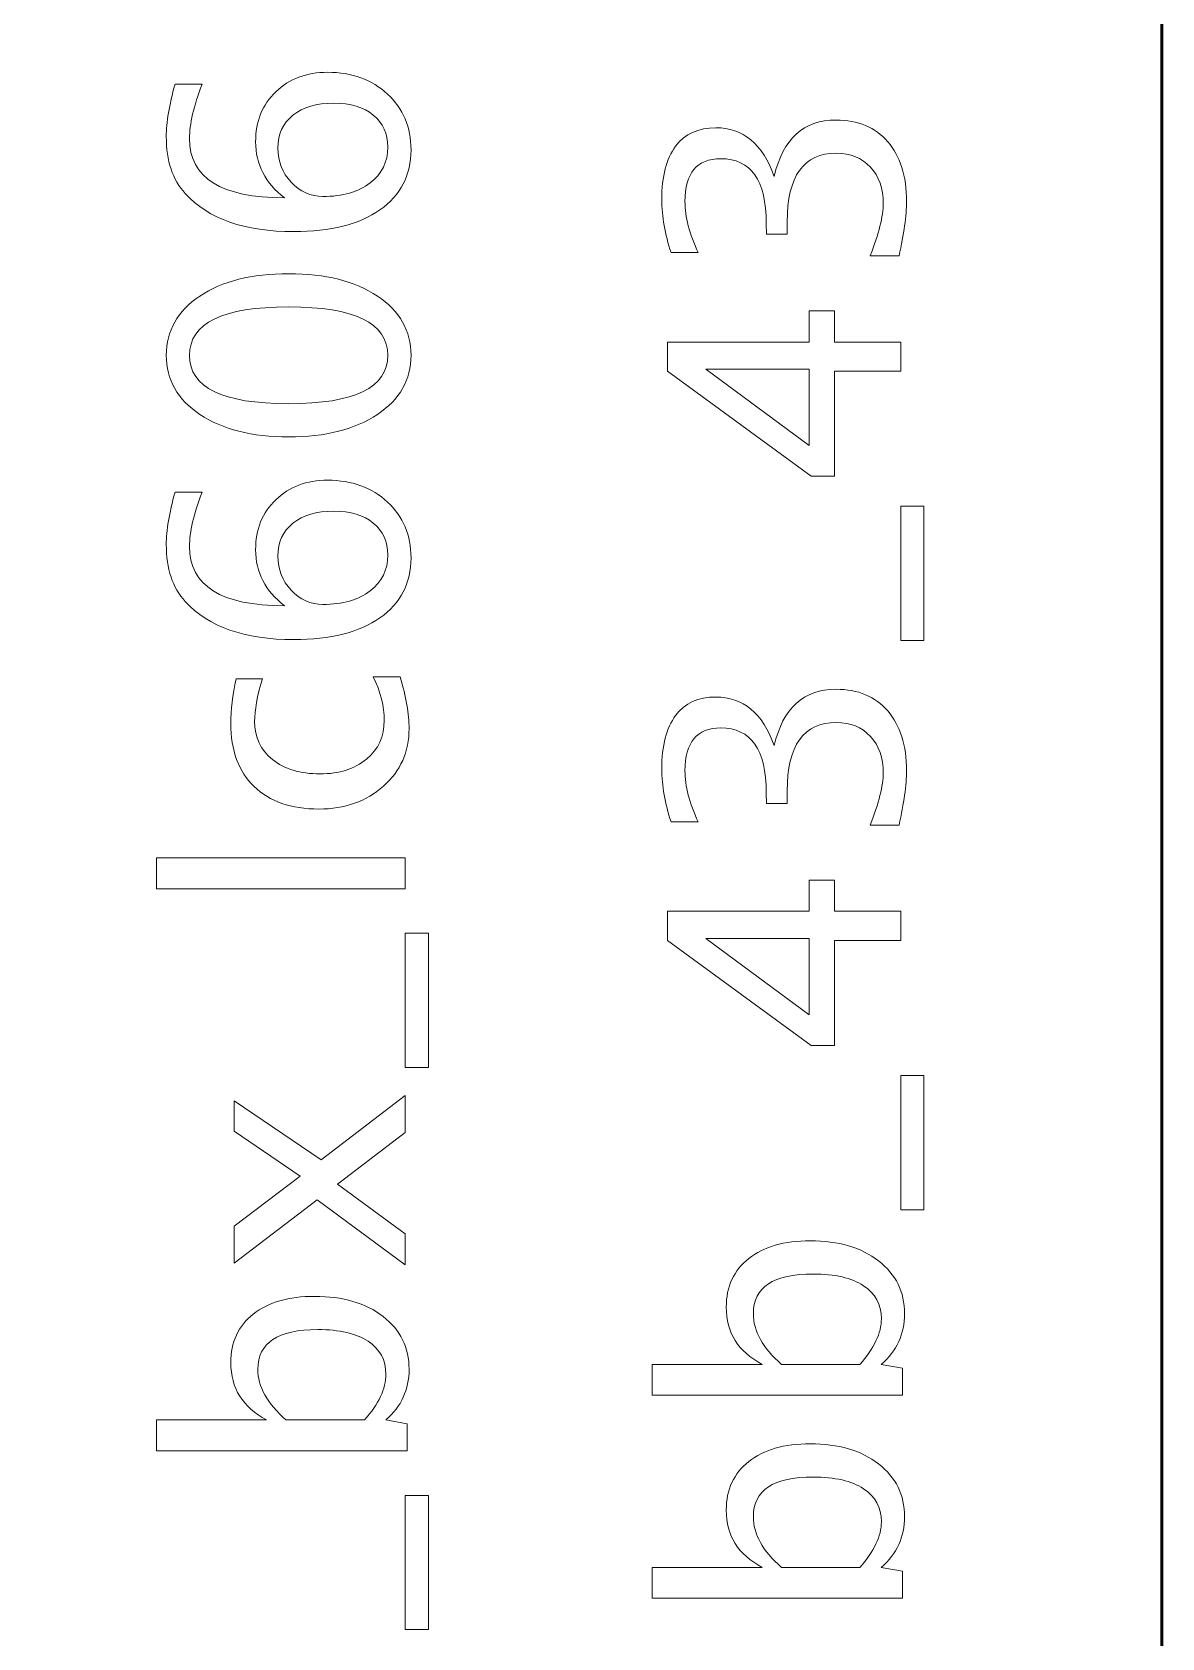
# Model space of a CAD drawing. Header units: centimetres. Extents: x -9.1 to 9.1, y -13.6 to 13.6.
# Drawn here: x 6.825 to 9.05, y -6.108 to -2.947 of the extents above; entities that cross this region are included whole.
import ezdxf

# ---------------------------------------------------------------- set-up
doc = ezdxf.new("R2010")
doc.units = ezdxf.units.CM
doc.header["$MEASUREMENT"] = 0
doc.layers.add('Layer 1', color=7, linetype='Continuous')

msp = doc.modelspace()

# ---------------------------------------------------------------- linework, layer by layer
at = {"layer": 'Layer 1', "lineweight": 53}
msp.add_open_spline([(0.15, -0.65), (0.15, -0.65), (0.15, -13.05), (0.15, -13.05), (0.15, -13.05), (0.15, -13.32614), (0.37386, -13.55), (0.65, -13.55), (0.65, -13.55), (0.65, -13.55), (8.55, -13.55), (8.55, -13.55), (8.55, -13.55), (8.82614, -13.55), (9.05, -13.32614), (9.05, -13.05), (9.05, -13.05), (9.05, -13.05), (9.05, -0.65), (9.05, -0.65), (9.05, -0.65), (9.05, -0.37386), (8.82614, -0.15), (8.55, -0.15), (8.55, -0.15), (8.55, -0.15), (0.65, -0.15), (0.65, -0.15), (0.65, -0.15), (0.37386, -0.15), (0.15, -0.37386), (0.15, -0.65)], degree=3, knots=[0, 0, 0, 0, 0.1111111, 0.1111111, 0.1111111, 0.1111111, 0.2222222, 0.2222222, 0.2222222, 0.2222222, 0.3333333, 0.3333333, 0.3333333, 0.3333333, 0.4444444, 0.4444444, 0.4444444, 0.4444444, 0.5555556, 0.5555556, 0.5555556, 0.5555556, 0.6666667, 0.6666667, 0.6666667, 0.6666667, 0.7777778, 0.7777778, 0.7777778, 0.7777778, 1, 1, 1, 1], dxfattribs=at)
at = {"layer": 'Layer 1', "color": 5, "lineweight": 9}
for points, knots in [([(7.32191, -3.27355), (7.28412, -3.24434), (7.26518, -3.20762), (7.26518, -3.16337), (7.26518, -3.16337), (7.26518, -3.12326), (7.27841, -3.09045), (7.30497, -3.06484), (7.30497, -3.06484), (7.33154, -3.03933), (7.36562, -3.02652), (7.40721, -3.02652), (7.40721, -3.02652), (7.45494, -3.02652), (7.4942, -3.04081), (7.525, -3.06949), (7.525, -3.06949), (7.5558, -3.09817), (7.57125, -3.13458), (7.57125, -3.17893), (7.57125, -3.17893), (7.57125, -3.22931), (7.55082, -3.26889), (7.51008, -3.29736), (7.51008, -3.29736), (7.46923, -3.32594), (7.41271, -3.34022), (7.34064, -3.34022), (7.34064, -3.34022), (7.24348, -3.34022), (7.17226, -3.31525), (7.12675, -3.2654), (7.12675, -3.2654), (7.10177, -3.23831), (7.08928, -3.20084), (7.08928, -3.1531), (7.08928, -3.1531), (7.08928, -3.12537), (7.095, -3.09098), (7.10643, -3.05002), (7.10643, -3.05002), (7.10643, -3.05002), (7.15977, -3.05002), (7.15977, -3.05002), (7.15977, -3.05002), (7.14326, -3.09331), (7.135, -3.12887), (7.135, -3.15681), (7.135, -3.15681), (7.135, -3.2346), (7.19734, -3.27355), (7.32191, -3.27355)], [0, 0, 0, 0, 0.0714286, 0.0714286, 0.0714286, 0.0714286, 0.1428571, 0.1428571, 0.1428571, 0.1428571, 0.2142857, 0.2142857, 0.2142857, 0.2142857, 0.2857143, 0.2857143, 0.2857143, 0.2857143, 0.3571429, 0.3571429, 0.3571429, 0.3571429, 0.4285714, 0.4285714, 0.4285714, 0.4285714, 0.5, 0.5, 0.5, 0.5, 0.5714286, 0.5714286, 0.5714286, 0.5714286, 0.6428571, 0.6428571, 0.6428571, 0.6428571, 0.7142857, 0.7142857, 0.7142857, 0.7142857, 0.7857143, 0.7857143, 0.7857143, 0.7857143, 0.8571429, 0.8571429, 0.8571429, 0.8571429, 1, 1, 1, 1]), ([(7.41927, -3.08748), (7.3853, -3.08748), (7.35842, -3.09532), (7.33863, -3.11109), (7.33863, -3.11109), (7.31884, -3.12685), (7.30899, -3.14844), (7.30899, -3.17587), (7.30899, -3.17587), (7.30899, -3.20201), (7.31767, -3.22434), (7.33514, -3.24296), (7.33514, -3.24296), (7.35249, -3.2617), (7.37345, -3.27101), (7.39789, -3.27101), (7.39789, -3.27101), (7.43642, -3.27101), (7.46732, -3.26212), (7.4906, -3.24445), (7.4906, -3.24445), (7.51389, -3.22667), (7.52553, -3.20317), (7.52553, -3.17396), (7.52553, -3.17396), (7.52553, -3.14739), (7.516, -3.12633), (7.49695, -3.11077), (7.49695, -3.11077), (7.4779, -3.09521), (7.45198, -3.08748), (7.41927, -3.08748)], [0, 0, 0, 0, 0.1111111, 0.1111111, 0.1111111, 0.1111111, 0.2222222, 0.2222222, 0.2222222, 0.2222222, 0.3333333, 0.3333333, 0.3333333, 0.3333333, 0.4444444, 0.4444444, 0.4444444, 0.4444444, 0.5555556, 0.5555556, 0.5555556, 0.5555556, 0.6666667, 0.6666667, 0.6666667, 0.6666667, 0.7777778, 0.7777778, 0.7777778, 0.7777778, 1, 1, 1, 1]), ([(8.53242, -3.38781), (8.53242, -3.38781), (8.47527, -3.38781), (8.47527, -3.38781), (8.47527, -3.38781), (8.49263, -3.34421), (8.50131, -3.31002), (8.50131, -3.28494), (8.50131, -3.28494), (8.50131, -3.25541), (8.49284, -3.23159), (8.4758, -3.21328), (8.4758, -3.21328), (8.45876, -3.19497), (8.43654, -3.18587), (8.40923, -3.18587), (8.40923, -3.18587), (8.34446, -3.18587), (8.31208, -3.23095), (8.31208, -3.32113), (8.31208, -3.32113), (8.31208, -3.32113), (8.31208, -3.34526), (8.31208, -3.34526), (8.31208, -3.34526), (8.31208, -3.34526), (8.27112, -3.34526), (8.27112, -3.34526), (8.27112, -3.34526), (8.27112, -3.34526), (8.2708, -3.32389), (8.2708, -3.32389), (8.2708, -3.32389), (8.2708, -3.23911), (8.24096, -3.19666), (8.18116, -3.19666), (8.18116, -3.19666), (8.13428, -3.19666), (8.11078, -3.22482), (8.11078, -3.28102), (8.11078, -3.28102), (8.11078, -3.31119), (8.11946, -3.34463), (8.13682, -3.38146), (8.13682, -3.38146), (8.13682, -3.38146), (8.08348, -3.38146), (8.08348, -3.38146), (8.08348, -3.38146), (8.0712, -3.34537), (8.06506, -3.31055), (8.06506, -3.27711), (8.06506, -3.27711), (8.06506, -3.23159), (8.07417, -3.19656), (8.09237, -3.17222), (8.09237, -3.17222), (8.11047, -3.14788), (8.13682, -3.1357), (8.17132, -3.1357), (8.17132, -3.1357), (8.22519, -3.1357), (8.26361, -3.16756), (8.28647, -3.23138), (8.28647, -3.23138), (8.30372, -3.1574), (8.34425, -3.12046), (8.40828, -3.12046), (8.40828, -3.12046), (8.45146, -3.12046), (8.48543, -3.13475), (8.51009, -3.16322), (8.51009, -3.16322), (8.53475, -3.19169), (8.54703, -3.23085), (8.54703, -3.2806), (8.54703, -3.2806), (8.54703, -3.30896), (8.54216, -3.34463), (8.53242, -3.38781)], [0, 0, 0, 0, 0.047619, 0.047619, 0.047619, 0.047619, 0.0952381, 0.0952381, 0.0952381, 0.0952381, 0.1428571, 0.1428571, 0.1428571, 0.1428571, 0.1904762, 0.1904762, 0.1904762, 0.1904762, 0.2380952, 0.2380952, 0.2380952, 0.2380952, 0.2857143, 0.2857143, 0.2857143, 0.2857143, 0.3333333, 0.3333333, 0.3333333, 0.3333333, 0.3809524, 0.3809524, 0.3809524, 0.3809524, 0.4285714, 0.4285714, 0.4285714, 0.4285714, 0.4761905, 0.4761905, 0.4761905, 0.4761905, 0.5238095, 0.5238095, 0.5238095, 0.5238095, 0.5714286, 0.5714286, 0.5714286, 0.5714286, 0.6190476, 0.6190476, 0.6190476, 0.6190476, 0.6666667, 0.6666667, 0.6666667, 0.6666667, 0.7142857, 0.7142857, 0.7142857, 0.7142857, 0.7619048, 0.7619048, 0.7619048, 0.7619048, 0.8095238, 0.8095238, 0.8095238, 0.8095238, 0.8571429, 0.8571429, 0.8571429, 0.8571429, 0.9047619, 0.9047619, 0.9047619, 0.9047619, 1, 1, 1, 1]), ([(7.57125, -3.58364), (7.57125, -3.63179), (7.54913, -3.67063), (7.505, -3.70006), (7.505, -3.70006), (7.46087, -3.72958), (7.40266, -3.74429), (7.33027, -3.74429), (7.33027, -3.74429), (7.25788, -3.74429), (7.19967, -3.72958), (7.15554, -3.70006), (7.15554, -3.70006), (7.1114, -3.67063), (7.08928, -3.63179), (7.08928, -3.58364), (7.08928, -3.58364), (7.08928, -3.53526), (7.1113, -3.49642), (7.15532, -3.467), (7.15532, -3.467), (7.19935, -3.43769), (7.25767, -3.42297), (7.33027, -3.42297), (7.33027, -3.42297), (7.40266, -3.42297), (7.46087, -3.43769), (7.505, -3.467), (7.505, -3.467), (7.54913, -3.49642), (7.57125, -3.53526), (7.57125, -3.58364)], [0, 0, 0, 0, 0.1111111, 0.1111111, 0.1111111, 0.1111111, 0.2222222, 0.2222222, 0.2222222, 0.2222222, 0.3333333, 0.3333333, 0.3333333, 0.3333333, 0.4444444, 0.4444444, 0.4444444, 0.4444444, 0.5555556, 0.5555556, 0.5555556, 0.5555556, 0.6666667, 0.6666667, 0.6666667, 0.6666667, 0.7777778, 0.7777778, 0.7777778, 0.7777778, 1, 1, 1, 1]), ([(7.52553, -3.58375), (7.52553, -3.52013), (7.46044, -3.48838), (7.33027, -3.48838), (7.33027, -3.48838), (7.20009, -3.48838), (7.135, -3.52013), (7.135, -3.58375), (7.135, -3.58375), (7.135, -3.64714), (7.20009, -3.67889), (7.33027, -3.67889), (7.33027, -3.67889), (7.46044, -3.67889), (7.52553, -3.64714), (7.52553, -3.58375)], [0, 0, 0, 0, 0.2, 0.2, 0.2, 0.2, 0.4, 0.4, 0.4, 0.4, 0.6, 0.6, 0.6, 0.6, 1, 1, 1, 1]), ([(8.5356, -3.6147), (8.5356, -3.6147), (8.40542, -3.6147), (8.40542, -3.6147), (8.40542, -3.6147), (8.40542, -3.6147), (8.40542, -3.82172), (8.40542, -3.82172), (8.40542, -3.82172), (8.40542, -3.82172), (8.35907, -3.82172), (8.35907, -3.82172), (8.35907, -3.82172), (8.35907, -3.82172), (8.07649, -3.6147), (8.07649, -3.6147), (8.07649, -3.6147), (8.07649, -3.6147), (8.07649, -3.55755), (8.07649, -3.55755), (8.07649, -3.55755), (8.07649, -3.55755), (8.35526, -3.55755), (8.35526, -3.55755), (8.35526, -3.55755), (8.35526, -3.55755), (8.35526, -3.49596), (8.35526, -3.49596), (8.35526, -3.49596), (8.35526, -3.49596), (8.40542, -3.49596), (8.40542, -3.49596), (8.40542, -3.49596), (8.40542, -3.49596), (8.40542, -3.55755), (8.40542, -3.55755), (8.40542, -3.55755), (8.40542, -3.55755), (8.5356, -3.55755), (8.5356, -3.55755), (8.5356, -3.55755), (8.5356, -3.55755), (8.5356, -3.6147), (8.5356, -3.6147)], [0, 0, 0, 0, 0.0833333, 0.0833333, 0.0833333, 0.0833333, 0.1666667, 0.1666667, 0.1666667, 0.1666667, 0.25, 0.25, 0.25, 0.25, 0.3333333, 0.3333333, 0.3333333, 0.3333333, 0.4166667, 0.4166667, 0.4166667, 0.4166667, 0.5, 0.5, 0.5, 0.5, 0.5833333, 0.5833333, 0.5833333, 0.5833333, 0.6666667, 0.6666667, 0.6666667, 0.6666667, 0.75, 0.75, 0.75, 0.75, 0.8333333, 0.8333333, 0.8333333, 0.8333333, 1, 1, 1, 1]), ([(8.35526, -3.76151), (8.35526, -3.76151), (8.35526, -3.61089), (8.35526, -3.61089), (8.35526, -3.61089), (8.35526, -3.61089), (8.15185, -3.61089), (8.15185, -3.61089), (8.15185, -3.61089), (8.15185, -3.61089), (8.35526, -3.76151), (8.35526, -3.76151)], [0, 0, 0, 0, 0.25, 0.25, 0.25, 0.25, 0.5, 0.5, 0.5, 0.5, 1, 1, 1, 1]), ([(7.32191, -4.07661), (7.28412, -4.0474), (7.26518, -4.01068), (7.26518, -3.96643), (7.26518, -3.96643), (7.26518, -3.92632), (7.27841, -3.89351), (7.30497, -3.8679), (7.30497, -3.8679), (7.33154, -3.84239), (7.36562, -3.82958), (7.40721, -3.82958), (7.40721, -3.82958), (7.45494, -3.82958), (7.4942, -3.84387), (7.525, -3.87255), (7.525, -3.87255), (7.5558, -3.90123), (7.57125, -3.93764), (7.57125, -3.98199), (7.57125, -3.98199), (7.57125, -4.03237), (7.55082, -4.07195), (7.51008, -4.10042), (7.51008, -4.10042), (7.46923, -4.129), (7.41271, -4.14328), (7.34064, -4.14328), (7.34064, -4.14328), (7.24348, -4.14328), (7.17226, -4.11831), (7.12675, -4.06846), (7.12675, -4.06846), (7.10177, -4.04137), (7.08928, -4.0039), (7.08928, -3.95616), (7.08928, -3.95616), (7.08928, -3.92843), (7.095, -3.89404), (7.10643, -3.85308), (7.10643, -3.85308), (7.10643, -3.85308), (7.15977, -3.85308), (7.15977, -3.85308), (7.15977, -3.85308), (7.14326, -3.89637), (7.135, -3.93193), (7.135, -3.95987), (7.135, -3.95987), (7.135, -4.03766), (7.19734, -4.07661), (7.32191, -4.07661)], [0, 0, 0, 0, 0.0714286, 0.0714286, 0.0714286, 0.0714286, 0.1428571, 0.1428571, 0.1428571, 0.1428571, 0.2142857, 0.2142857, 0.2142857, 0.2142857, 0.2857143, 0.2857143, 0.2857143, 0.2857143, 0.3571429, 0.3571429, 0.3571429, 0.3571429, 0.4285714, 0.4285714, 0.4285714, 0.4285714, 0.5, 0.5, 0.5, 0.5, 0.5714286, 0.5714286, 0.5714286, 0.5714286, 0.6428571, 0.6428571, 0.6428571, 0.6428571, 0.7142857, 0.7142857, 0.7142857, 0.7142857, 0.7857143, 0.7857143, 0.7857143, 0.7857143, 0.8571429, 0.8571429, 0.8571429, 0.8571429, 1, 1, 1, 1]), ([(8.58132, -4.14494), (8.58132, -4.14494), (8.5356, -4.14494), (8.5356, -4.14494), (8.5356, -4.14494), (8.5356, -4.14494), (8.5356, -3.88077), (8.5356, -3.88077), (8.5356, -3.88077), (8.5356, -3.88077), (8.58132, -3.88077), (8.58132, -3.88077), (8.58132, -3.88077), (8.58132, -3.88077), (8.58132, -4.14494), (8.58132, -4.14494)], [0, 0, 0, 0, 0.2, 0.2, 0.2, 0.2, 0.4, 0.4, 0.4, 0.4, 0.6, 0.6, 0.6, 0.6, 1, 1, 1, 1]), ([(7.41927, -3.89054), (7.3853, -3.89054), (7.35842, -3.89838), (7.33863, -3.91415), (7.33863, -3.91415), (7.31884, -3.92991), (7.30899, -3.9515), (7.30899, -3.97893), (7.30899, -3.97893), (7.30899, -4.00507), (7.31767, -4.0274), (7.33514, -4.04602), (7.33514, -4.04602), (7.35249, -4.06476), (7.37345, -4.07407), (7.39789, -4.07407), (7.39789, -4.07407), (7.43642, -4.07407), (7.46732, -4.06518), (7.4906, -4.04751), (7.4906, -4.04751), (7.51389, -4.02973), (7.52553, -4.00623), (7.52553, -3.97702), (7.52553, -3.97702), (7.52553, -3.95045), (7.516, -3.92939), (7.49695, -3.91383), (7.49695, -3.91383), (7.4779, -3.89827), (7.45198, -3.89054), (7.41927, -3.89054)], [0, 0, 0, 0, 0.1111111, 0.1111111, 0.1111111, 0.1111111, 0.2222222, 0.2222222, 0.2222222, 0.2222222, 0.3333333, 0.3333333, 0.3333333, 0.3333333, 0.4444444, 0.4444444, 0.4444444, 0.4444444, 0.5555556, 0.5555556, 0.5555556, 0.5555556, 0.6666667, 0.6666667, 0.6666667, 0.6666667, 0.7777778, 0.7777778, 0.7777778, 0.7777778, 1, 1, 1, 1]), ([(7.54966, -4.21642), (7.56151, -4.2559), (7.56744, -4.28997), (7.56744, -4.31866), (7.56744, -4.31866), (7.56744, -4.36417), (7.55061, -4.40185), (7.51706, -4.4318), (7.51706, -4.4318), (7.48341, -4.46175), (7.44097, -4.47678), (7.38985, -4.47678), (7.38985, -4.47678), (7.33524, -4.47678), (7.29259, -4.46196), (7.26211, -4.43233), (7.26211, -4.43233), (7.23152, -4.4027), (7.21628, -4.36132), (7.21628, -4.30819), (7.21628, -4.30819), (7.21628, -4.28204), (7.21988, -4.25261), (7.22708, -4.22023), (7.22708, -4.22023), (7.22708, -4.22023), (7.27851, -4.22023), (7.27851, -4.22023), (7.27851, -4.22023), (7.26835, -4.25463), (7.26327, -4.28267), (7.26327, -4.30427), (7.26327, -4.30427), (7.26327, -4.3356), (7.27502, -4.36068), (7.29841, -4.37941), (7.29841, -4.37941), (7.3218, -4.39815), (7.35302, -4.40756), (7.39197, -4.40756), (7.39197, -4.40756), (7.42975, -4.40756), (7.46023, -4.39783), (7.48362, -4.37846), (7.48362, -4.37846), (7.5069, -4.35909), (7.51854, -4.3338), (7.51854, -4.30237), (7.51854, -4.30237), (7.51854, -4.27452), (7.51135, -4.24595), (7.49695, -4.21642), (7.49695, -4.21642), (7.49695, -4.21642), (7.54966, -4.21642), (7.54966, -4.21642)], [0, 0, 0, 0, 0.0666667, 0.0666667, 0.0666667, 0.0666667, 0.1333333, 0.1333333, 0.1333333, 0.1333333, 0.2, 0.2, 0.2, 0.2, 0.2666667, 0.2666667, 0.2666667, 0.2666667, 0.3333333, 0.3333333, 0.3333333, 0.3333333, 0.4, 0.4, 0.4, 0.4, 0.4666667, 0.4666667, 0.4666667, 0.4666667, 0.5333333, 0.5333333, 0.5333333, 0.5333333, 0.6, 0.6, 0.6, 0.6, 0.6666667, 0.6666667, 0.6666667, 0.6666667, 0.7333333, 0.7333333, 0.7333333, 0.7333333, 0.8, 0.8, 0.8, 0.8, 0.8666667, 0.8666667, 0.8666667, 0.8666667, 1, 1, 1, 1]), ([(8.53242, -4.50838), (8.53242, -4.50838), (8.47527, -4.50838), (8.47527, -4.50838), (8.47527, -4.50838), (8.49263, -4.46478), (8.50131, -4.43059), (8.50131, -4.40551), (8.50131, -4.40551), (8.50131, -4.37598), (8.49284, -4.35216), (8.4758, -4.33385), (8.4758, -4.33385), (8.45876, -4.31554), (8.43654, -4.30644), (8.40923, -4.30644), (8.40923, -4.30644), (8.34446, -4.30644), (8.31208, -4.35152), (8.31208, -4.4417), (8.31208, -4.4417), (8.31208, -4.4417), (8.31208, -4.46583), (8.31208, -4.46583), (8.31208, -4.46583), (8.31208, -4.46583), (8.27112, -4.46583), (8.27112, -4.46583), (8.27112, -4.46583), (8.27112, -4.46583), (8.2708, -4.44446), (8.2708, -4.44446), (8.2708, -4.44446), (8.2708, -4.35968), (8.24096, -4.31723), (8.18116, -4.31723), (8.18116, -4.31723), (8.13428, -4.31723), (8.11078, -4.34539), (8.11078, -4.40159), (8.11078, -4.40159), (8.11078, -4.43176), (8.11946, -4.4652), (8.13682, -4.50203), (8.13682, -4.50203), (8.13682, -4.50203), (8.08348, -4.50203), (8.08348, -4.50203), (8.08348, -4.50203), (8.0712, -4.46594), (8.06506, -4.43112), (8.06506, -4.39768), (8.06506, -4.39768), (8.06506, -4.35216), (8.07417, -4.31713), (8.09237, -4.29279), (8.09237, -4.29279), (8.11047, -4.26845), (8.13682, -4.25627), (8.17132, -4.25627), (8.17132, -4.25627), (8.22519, -4.25627), (8.26361, -4.28813), (8.28647, -4.35195), (8.28647, -4.35195), (8.30372, -4.27797), (8.34425, -4.24103), (8.40828, -4.24103), (8.40828, -4.24103), (8.45146, -4.24103), (8.48543, -4.25532), (8.51009, -4.28379), (8.51009, -4.28379), (8.53475, -4.31226), (8.54703, -4.35142), (8.54703, -4.40117), (8.54703, -4.40117), (8.54703, -4.42953), (8.54216, -4.4652), (8.53242, -4.50838)], [0, 0, 0, 0, 0.047619, 0.047619, 0.047619, 0.047619, 0.0952381, 0.0952381, 0.0952381, 0.0952381, 0.1428571, 0.1428571, 0.1428571, 0.1428571, 0.1904762, 0.1904762, 0.1904762, 0.1904762, 0.2380952, 0.2380952, 0.2380952, 0.2380952, 0.2857143, 0.2857143, 0.2857143, 0.2857143, 0.3333333, 0.3333333, 0.3333333, 0.3333333, 0.3809524, 0.3809524, 0.3809524, 0.3809524, 0.4285714, 0.4285714, 0.4285714, 0.4285714, 0.4761905, 0.4761905, 0.4761905, 0.4761905, 0.5238095, 0.5238095, 0.5238095, 0.5238095, 0.5714286, 0.5714286, 0.5714286, 0.5714286, 0.6190476, 0.6190476, 0.6190476, 0.6190476, 0.6666667, 0.6666667, 0.6666667, 0.6666667, 0.7142857, 0.7142857, 0.7142857, 0.7142857, 0.7619048, 0.7619048, 0.7619048, 0.7619048, 0.8095238, 0.8095238, 0.8095238, 0.8095238, 0.8571429, 0.8571429, 0.8571429, 0.8571429, 0.9047619, 0.9047619, 0.9047619, 0.9047619, 1, 1, 1, 1]), ([(7.55982, -4.63363), (7.55982, -4.63363), (7.07023, -4.63363), (7.07023, -4.63363), (7.07023, -4.63363), (7.07023, -4.63363), (7.07023, -4.57267), (7.07023, -4.57267), (7.07023, -4.57267), (7.07023, -4.57267), (7.55982, -4.57267), (7.55982, -4.57267), (7.55982, -4.57267), (7.55982, -4.57267), (7.55982, -4.63363), (7.55982, -4.63363)], [0, 0, 0, 0, 0.2, 0.2, 0.2, 0.2, 0.4, 0.4, 0.4, 0.4, 0.6, 0.6, 0.6, 0.6, 1, 1, 1, 1]), ([(8.5356, -4.73527), (8.5356, -4.73527), (8.40542, -4.73527), (8.40542, -4.73527), (8.40542, -4.73527), (8.40542, -4.73527), (8.40542, -4.94229), (8.40542, -4.94229), (8.40542, -4.94229), (8.40542, -4.94229), (8.35907, -4.94229), (8.35907, -4.94229), (8.35907, -4.94229), (8.35907, -4.94229), (8.07649, -4.73527), (8.07649, -4.73527), (8.07649, -4.73527), (8.07649, -4.73527), (8.07649, -4.67812), (8.07649, -4.67812), (8.07649, -4.67812), (8.07649, -4.67812), (8.35526, -4.67812), (8.35526, -4.67812), (8.35526, -4.67812), (8.35526, -4.67812), (8.35526, -4.61653), (8.35526, -4.61653), (8.35526, -4.61653), (8.35526, -4.61653), (8.40542, -4.61653), (8.40542, -4.61653), (8.40542, -4.61653), (8.40542, -4.61653), (8.40542, -4.67812), (8.40542, -4.67812), (8.40542, -4.67812), (8.40542, -4.67812), (8.5356, -4.67812), (8.5356, -4.67812), (8.5356, -4.67812), (8.5356, -4.67812), (8.5356, -4.73527), (8.5356, -4.73527)], [0, 0, 0, 0, 0.0833333, 0.0833333, 0.0833333, 0.0833333, 0.1666667, 0.1666667, 0.1666667, 0.1666667, 0.25, 0.25, 0.25, 0.25, 0.3333333, 0.3333333, 0.3333333, 0.3333333, 0.4166667, 0.4166667, 0.4166667, 0.4166667, 0.5, 0.5, 0.5, 0.5, 0.5833333, 0.5833333, 0.5833333, 0.5833333, 0.6666667, 0.6666667, 0.6666667, 0.6666667, 0.75, 0.75, 0.75, 0.75, 0.8333333, 0.8333333, 0.8333333, 0.8333333, 1, 1, 1, 1]), ([(7.60554, -4.98542), (7.60554, -4.98542), (7.55982, -4.98542), (7.55982, -4.98542), (7.55982, -4.98542), (7.55982, -4.98542), (7.55982, -4.72125), (7.55982, -4.72125), (7.55982, -4.72125), (7.55982, -4.72125), (7.60554, -4.72125), (7.60554, -4.72125), (7.60554, -4.72125), (7.60554, -4.72125), (7.60554, -4.98542), (7.60554, -4.98542)], [0, 0, 0, 0, 0.2, 0.2, 0.2, 0.2, 0.4, 0.4, 0.4, 0.4, 0.6, 0.6, 0.6, 0.6, 1, 1, 1, 1]), ([(8.35526, -4.88208), (8.35526, -4.88208), (8.35526, -4.73146), (8.35526, -4.73146), (8.35526, -4.73146), (8.35526, -4.73146), (8.15185, -4.73146), (8.15185, -4.73146), (8.15185, -4.73146), (8.15185, -4.73146), (8.35526, -4.88208), (8.35526, -4.88208)], [0, 0, 0, 0, 0.25, 0.25, 0.25, 0.25, 0.5, 0.5, 0.5, 0.5, 1, 1, 1, 1]), ([(8.58132, -5.26551), (8.58132, -5.26551), (8.5356, -5.26551), (8.5356, -5.26551), (8.5356, -5.26551), (8.5356, -5.26551), (8.5356, -5.00134), (8.5356, -5.00134), (8.5356, -5.00134), (8.5356, -5.00134), (8.58132, -5.00134), (8.58132, -5.00134), (8.58132, -5.00134), (8.58132, -5.00134), (8.58132, -5.26551), (8.58132, -5.26551)], [0, 0, 0, 0, 0.2, 0.2, 0.2, 0.2, 0.4, 0.4, 0.4, 0.4, 0.6, 0.6, 0.6, 0.6, 1, 1, 1, 1]), ([(7.55982, -5.37425), (7.55982, -5.37425), (7.38615, -5.24609), (7.38615, -5.24609), (7.38615, -5.24609), (7.38615, -5.24609), (7.22327, -5.37044), (7.22327, -5.37044), (7.22327, -5.37044), (7.22327, -5.37044), (7.22327, -5.29774), (7.22327, -5.29774), (7.22327, -5.29774), (7.22327, -5.29774), (7.35292, -5.19952), (7.35292, -5.19952), (7.35292, -5.19952), (7.35292, -5.19952), (7.22327, -5.11061), (7.22327, -5.11061), (7.22327, -5.11061), (7.22327, -5.11061), (7.22327, -5.05103), (7.22327, -5.05103), (7.22327, -5.05103), (7.22327, -5.05103), (7.39398, -5.16745), (7.39398, -5.16745), (7.39398, -5.16745), (7.39398, -5.16745), (7.55982, -5.04087), (7.55982, -5.04087), (7.55982, -5.04087), (7.55982, -5.04087), (7.55982, -5.11358), (7.55982, -5.11358), (7.55982, -5.11358), (7.55982, -5.11358), (7.42647, -5.21498), (7.42647, -5.21498), (7.42647, -5.21498), (7.42647, -5.21498), (7.55982, -5.31308), (7.55982, -5.31308), (7.55982, -5.31308), (7.55982, -5.31308), (7.55982, -5.37425), (7.55982, -5.37425)], [0, 0, 0, 0, 0.0769231, 0.0769231, 0.0769231, 0.0769231, 0.1538462, 0.1538462, 0.1538462, 0.1538462, 0.2307692, 0.2307692, 0.2307692, 0.2307692, 0.3076923, 0.3076923, 0.3076923, 0.3076923, 0.3846154, 0.3846154, 0.3846154, 0.3846154, 0.4615385, 0.4615385, 0.4615385, 0.4615385, 0.5384615, 0.5384615, 0.5384615, 0.5384615, 0.6153846, 0.6153846, 0.6153846, 0.6153846, 0.6923077, 0.6923077, 0.6923077, 0.6923077, 0.7692308, 0.7692308, 0.7692308, 0.7692308, 0.8461538, 0.8461538, 0.8461538, 0.8461538, 1, 1, 1, 1]), ([(8.53941, -5.63086), (8.53941, -5.63086), (8.04601, -5.63086), (8.04601, -5.63086), (8.04601, -5.63086), (8.04601, -5.63086), (8.04601, -5.5699), (8.04601, -5.5699), (8.04601, -5.5699), (8.04601, -5.5699), (8.26266, -5.5699), (8.26266, -5.5699), (8.26266, -5.5699), (8.21556, -5.54492), (8.19206, -5.50735), (8.19206, -5.45728), (8.19206, -5.45728), (8.19206, -5.41675), (8.20678, -5.38489), (8.2363, -5.36161), (8.2363, -5.36161), (8.26583, -5.33833), (8.30615, -5.32668), (8.35727, -5.32668), (8.35727, -5.32668), (8.41294, -5.32668), (8.45792, -5.33991), (8.492, -5.36627), (8.492, -5.36627), (8.52618, -5.39262), (8.54322, -5.42733), (8.54322, -5.4703), (8.54322, -5.4703), (8.54322, -5.51021), (8.52798, -5.54344), (8.49739, -5.5699), (8.49739, -5.5699), (8.49739, -5.5699), (8.53941, -5.57731), (8.53941, -5.57731), (8.53941, -5.57731), (8.53941, -5.57731), (8.53941, -5.63086), (8.53941, -5.63086)], [0, 0, 0, 0, 0.0833333, 0.0833333, 0.0833333, 0.0833333, 0.1666667, 0.1666667, 0.1666667, 0.1666667, 0.25, 0.25, 0.25, 0.25, 0.3333333, 0.3333333, 0.3333333, 0.3333333, 0.4166667, 0.4166667, 0.4166667, 0.4166667, 0.5, 0.5, 0.5, 0.5, 0.5833333, 0.5833333, 0.5833333, 0.5833333, 0.6666667, 0.6666667, 0.6666667, 0.6666667, 0.75, 0.75, 0.75, 0.75, 0.8333333, 0.8333333, 0.8333333, 0.8333333, 1, 1, 1, 1]), ([(8.45538, -5.5699), (8.48342, -5.53847), (8.4975, -5.50852), (8.4975, -5.48005), (8.4975, -5.48005), (8.4975, -5.45199), (8.48575, -5.4303), (8.46236, -5.41506), (8.46236, -5.41506), (8.43897, -5.39971), (8.40606, -5.39209), (8.36351, -5.39209), (8.36351, -5.39209), (8.28477, -5.39209), (8.2454, -5.41812), (8.2454, -5.47019), (8.2454, -5.47019), (8.2454, -5.50428), (8.26382, -5.53751), (8.30076, -5.5699), (8.30076, -5.5699), (8.30076, -5.5699), (8.45538, -5.5699), (8.45538, -5.5699)], [0, 0, 0, 0, 0.1428571, 0.1428571, 0.1428571, 0.1428571, 0.2857143, 0.2857143, 0.2857143, 0.2857143, 0.4285714, 0.4285714, 0.4285714, 0.4285714, 0.5714286, 0.5714286, 0.5714286, 0.5714286, 0.7142857, 0.7142857, 0.7142857, 0.7142857, 1, 1, 1, 1]), ([(7.56363, -5.74024), (7.56363, -5.74024), (7.07023, -5.74024), (7.07023, -5.74024), (7.07023, -5.74024), (7.07023, -5.74024), (7.07023, -5.67928), (7.07023, -5.67928), (7.07023, -5.67928), (7.07023, -5.67928), (7.28688, -5.67928), (7.28688, -5.67928), (7.28688, -5.67928), (7.23978, -5.6543), (7.21628, -5.61673), (7.21628, -5.56666), (7.21628, -5.56666), (7.21628, -5.52613), (7.231, -5.49427), (7.26052, -5.47099), (7.26052, -5.47099), (7.29005, -5.44771), (7.33037, -5.43606), (7.38149, -5.43606), (7.38149, -5.43606), (7.43716, -5.43606), (7.48214, -5.44929), (7.51622, -5.47565), (7.51622, -5.47565), (7.5504, -5.502), (7.56744, -5.53671), (7.56744, -5.57968), (7.56744, -5.57968), (7.56744, -5.61959), (7.5522, -5.65282), (7.52161, -5.67928), (7.52161, -5.67928), (7.52161, -5.67928), (7.56363, -5.68669), (7.56363, -5.68669), (7.56363, -5.68669), (7.56363, -5.68669), (7.56363, -5.74024), (7.56363, -5.74024)], [0, 0, 0, 0, 0.0833333, 0.0833333, 0.0833333, 0.0833333, 0.1666667, 0.1666667, 0.1666667, 0.1666667, 0.25, 0.25, 0.25, 0.25, 0.3333333, 0.3333333, 0.3333333, 0.3333333, 0.4166667, 0.4166667, 0.4166667, 0.4166667, 0.5, 0.5, 0.5, 0.5, 0.5833333, 0.5833333, 0.5833333, 0.5833333, 0.6666667, 0.6666667, 0.6666667, 0.6666667, 0.75, 0.75, 0.75, 0.75, 0.8333333, 0.8333333, 0.8333333, 0.8333333, 1, 1, 1, 1]), ([(7.4796, -5.67928), (7.50764, -5.64785), (7.52172, -5.6179), (7.52172, -5.58943), (7.52172, -5.58943), (7.52172, -5.56137), (7.50997, -5.53968), (7.48658, -5.52444), (7.48658, -5.52444), (7.46319, -5.50909), (7.43028, -5.50147), (7.38773, -5.50147), (7.38773, -5.50147), (7.30899, -5.50147), (7.26962, -5.5275), (7.26962, -5.57957), (7.26962, -5.57957), (7.26962, -5.61366), (7.28804, -5.64689), (7.32498, -5.67928), (7.32498, -5.67928), (7.32498, -5.67928), (7.4796, -5.67928), (7.4796, -5.67928)], [0, 0, 0, 0, 0.1428571, 0.1428571, 0.1428571, 0.1428571, 0.2857143, 0.2857143, 0.2857143, 0.2857143, 0.4285714, 0.4285714, 0.4285714, 0.4285714, 0.5714286, 0.5714286, 0.5714286, 0.5714286, 0.7142857, 0.7142857, 0.7142857, 0.7142857, 1, 1, 1, 1]), ([(8.53941, -6.03049), (8.53941, -6.03049), (8.04601, -6.03049), (8.04601, -6.03049), (8.04601, -6.03049), (8.04601, -6.03049), (8.04601, -5.96953), (8.04601, -5.96953), (8.04601, -5.96953), (8.04601, -5.96953), (8.26266, -5.96953), (8.26266, -5.96953), (8.26266, -5.96953), (8.21556, -5.94455), (8.19206, -5.90698), (8.19206, -5.85691), (8.19206, -5.85691), (8.19206, -5.81638), (8.20678, -5.78452), (8.2363, -5.76124), (8.2363, -5.76124), (8.26583, -5.73796), (8.30615, -5.72631), (8.35727, -5.72631), (8.35727, -5.72631), (8.41294, -5.72631), (8.45792, -5.73954), (8.492, -5.7659), (8.492, -5.7659), (8.52618, -5.79225), (8.54322, -5.82696), (8.54322, -5.86993), (8.54322, -5.86993), (8.54322, -5.90984), (8.52798, -5.94307), (8.49739, -5.96953), (8.49739, -5.96953), (8.49739, -5.96953), (8.53941, -5.97694), (8.53941, -5.97694), (8.53941, -5.97694), (8.53941, -5.97694), (8.53941, -6.03049), (8.53941, -6.03049)], [0, 0, 0, 0, 0.0833333, 0.0833333, 0.0833333, 0.0833333, 0.1666667, 0.1666667, 0.1666667, 0.1666667, 0.25, 0.25, 0.25, 0.25, 0.3333333, 0.3333333, 0.3333333, 0.3333333, 0.4166667, 0.4166667, 0.4166667, 0.4166667, 0.5, 0.5, 0.5, 0.5, 0.5833333, 0.5833333, 0.5833333, 0.5833333, 0.6666667, 0.6666667, 0.6666667, 0.6666667, 0.75, 0.75, 0.75, 0.75, 0.8333333, 0.8333333, 0.8333333, 0.8333333, 1, 1, 1, 1]), ([(8.45538, -5.96953), (8.48342, -5.9381), (8.4975, -5.90815), (8.4975, -5.87968), (8.4975, -5.87968), (8.4975, -5.85162), (8.48575, -5.82993), (8.46236, -5.81469), (8.46236, -5.81469), (8.43897, -5.79934), (8.40606, -5.79172), (8.36351, -5.79172), (8.36351, -5.79172), (8.28477, -5.79172), (8.2454, -5.81775), (8.2454, -5.86982), (8.2454, -5.86982), (8.2454, -5.90391), (8.26382, -5.93714), (8.30076, -5.96953), (8.30076, -5.96953), (8.30076, -5.96953), (8.45538, -5.96953), (8.45538, -5.96953)], [0, 0, 0, 0, 0.1428571, 0.1428571, 0.1428571, 0.1428571, 0.2857143, 0.2857143, 0.2857143, 0.2857143, 0.4285714, 0.4285714, 0.4285714, 0.4285714, 0.5714286, 0.5714286, 0.5714286, 0.5714286, 0.7142857, 0.7142857, 0.7142857, 0.7142857, 1, 1, 1, 1]), ([(7.60554, -6.09203), (7.60554, -6.09203), (7.55982, -6.09203), (7.55982, -6.09203), (7.55982, -6.09203), (7.55982, -6.09203), (7.55982, -5.82786), (7.55982, -5.82786), (7.55982, -5.82786), (7.55982, -5.82786), (7.60554, -5.82786), (7.60554, -5.82786), (7.60554, -5.82786), (7.60554, -5.82786), (7.60554, -6.09203), (7.60554, -6.09203)], [0, 0, 0, 0, 0.2, 0.2, 0.2, 0.2, 0.4, 0.4, 0.4, 0.4, 0.6, 0.6, 0.6, 0.6, 1, 1, 1, 1])]:
    msp.add_open_spline(points, degree=3, knots=knots, dxfattribs=at)

doc.saveas('drawing.dxf')
